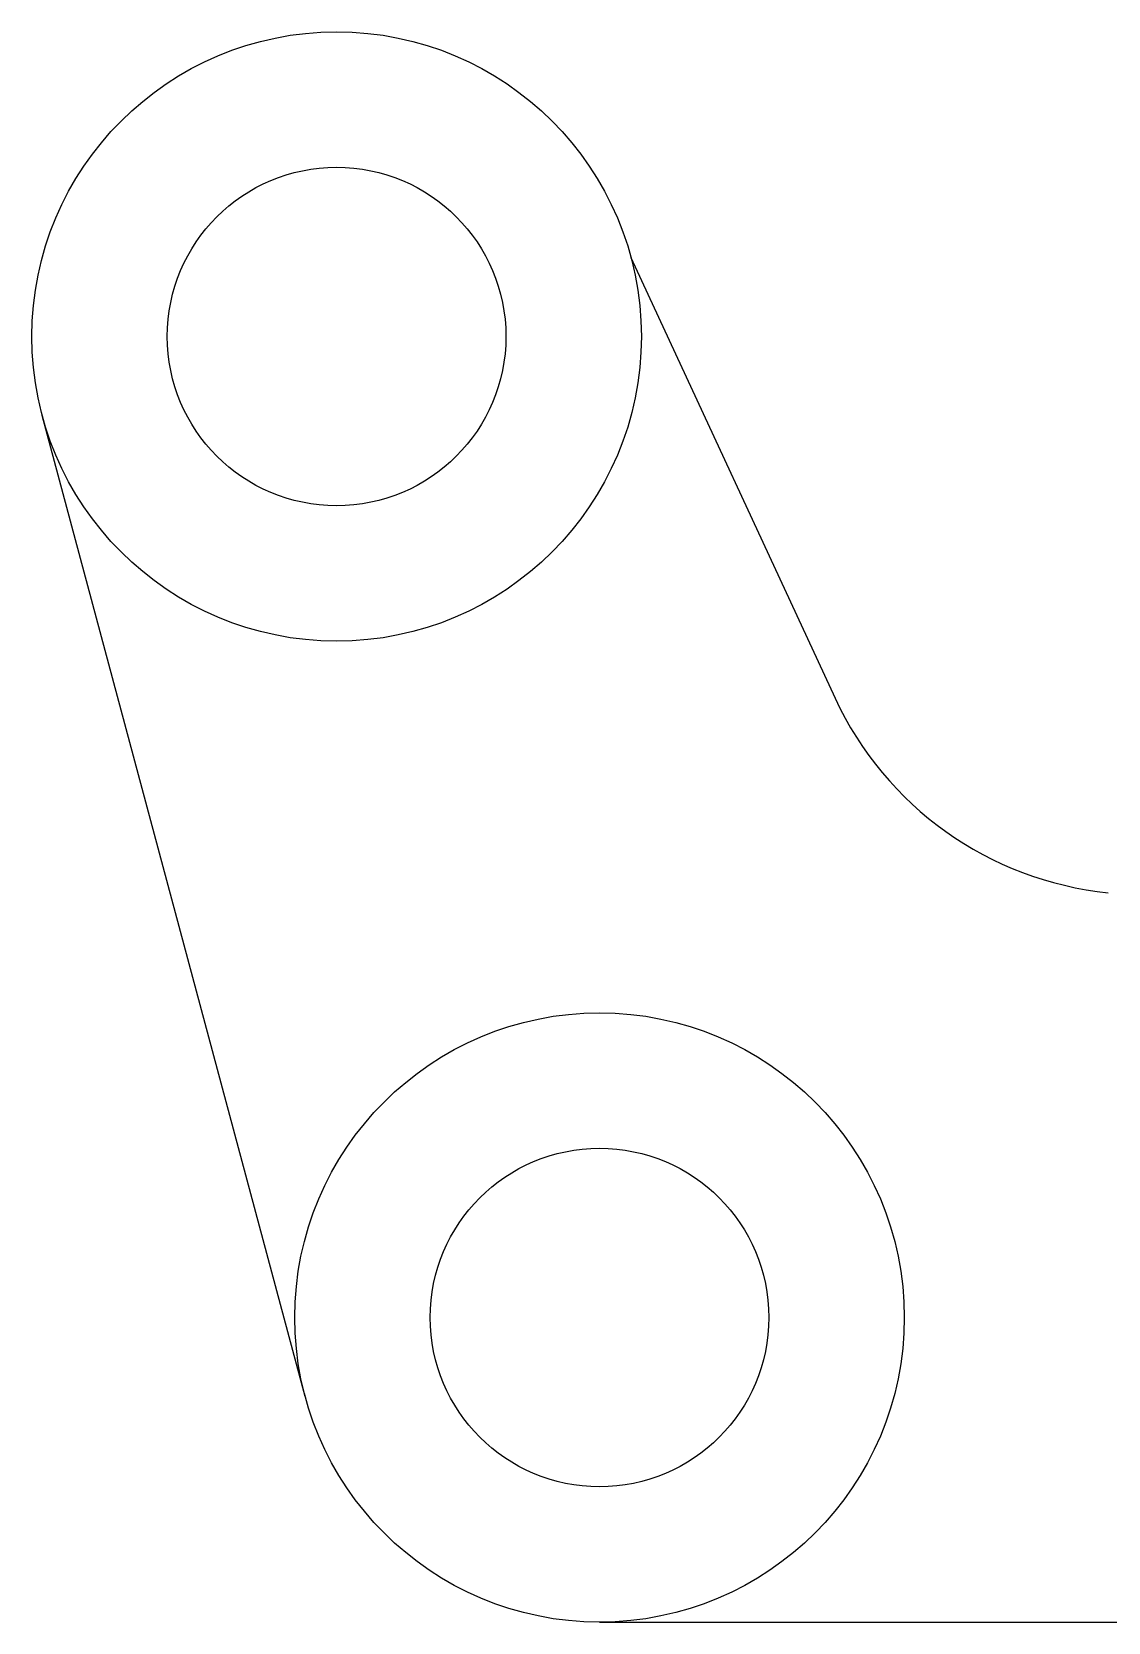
# Model space of a CAD drawing. Header units: inches. Extents: x -27 to 635, y -274 to 80.
# Drawn here: x 158.5 to 222.1, y -85.9 to 8 of the extents above; entities that cross this region are included whole.
import ezdxf

# ---------------------------------------------------------------- set-up
doc = ezdxf.new("R2010")
doc.units = ezdxf.units.IN
doc.header["$MEASUREMENT"] = 0

msp = doc.modelspace()

# ---------------------------------------------------------------- linework, layer by layer
for p, q in [((193.892, -5.292), (205.946, -31.317)), ((174.648, -72.565), (159.119, -14.609)), ((192.035, -85.906), (292.035, -85.906))]:
    msp.add_line(p, q)
for centre, radius in [((176.506, -9.951), 18), ((176.506, -9.951), 10), ((192.035, -67.906), 18), ((192.035, -67.906), 10)]:
    msp.add_circle(centre, radius)
msp.add_arc((224.094, -22.912), 20, 204.8512, 264.20791)

doc.saveas('drawing.dxf')
